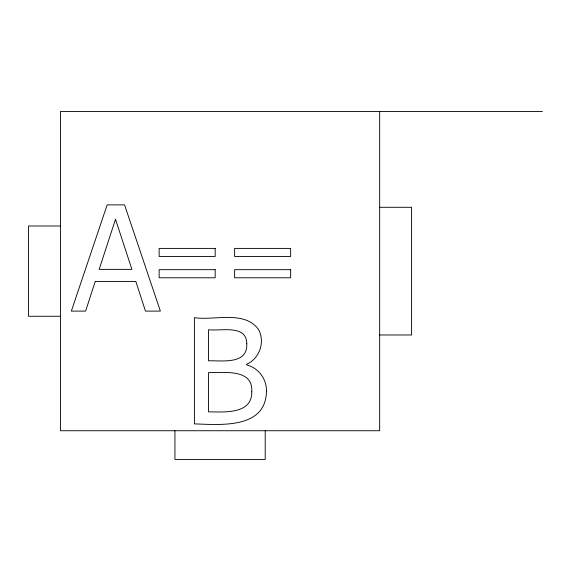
<?xml version="1.0" encoding="UTF-8"?>
<svg xmlns="http://www.w3.org/2000/svg" width="571" height="571" viewBox="0 0 571 571"><rect width="100%" height="100%" fill="white"/><g stroke="black" fill="none" stroke-linecap="round" stroke-linejoin="round"><path stroke-width="0.86" d="M542.45 111.538L60.469 111.538L60.469 430.734L379.665 430.734L379.665 111.538M379.665 207.294L411.584 207.294L411.584 334.977L379.665 334.977M60.469 225.995L28.55 225.995L28.55 316.277L60.469 316.277M265.208 430.734L265.208 459.462L174.926 459.462L174.926 430.734M251.768 391.856C252.175 414.589 223.861 411.962 208.536 411.834L208.536 372.592C223.482 372.899 253.374 368.281 251.768 391.856M266.464 391.285C265.793 429.228 220.278 424.688 194.411 423.889L194.411 317.662C214.246 320.831 245.016 309.825 258.827 329.967C265.165 342.393 259.398 358.731 246.558 364.319L246.558 364.89C258.506 367.838 266.771 379.044 266.464 391.285M246.772 343.628C247.914 364.919 222.105 360.387 208.536 360.822L208.536 329.717C220.584 331.351 246.693 324.128 246.772 343.628M95.243 281.424L85.614 311.102L71.346 311.102L107.155 204.875L124.564 204.875L160.372 311.102L145.462 311.102L135.834 281.424L95.243 281.424M115.506 219.285L99.168 269.369L131.908 269.369L115.506 219.285M215.167 248.399L159.145 248.399L159.145 256.5L215.167 256.5L215.167 248.399M290.639 248.399L234.617 248.399L234.617 256.5L290.639 256.5L290.639 248.399M215.167 269.669L159.145 269.669L159.145 277.777L215.167 277.777L215.167 269.669M290.639 269.669L234.617 269.669L234.617 277.777L290.639 277.777L290.639 269.669"/></g></svg>
